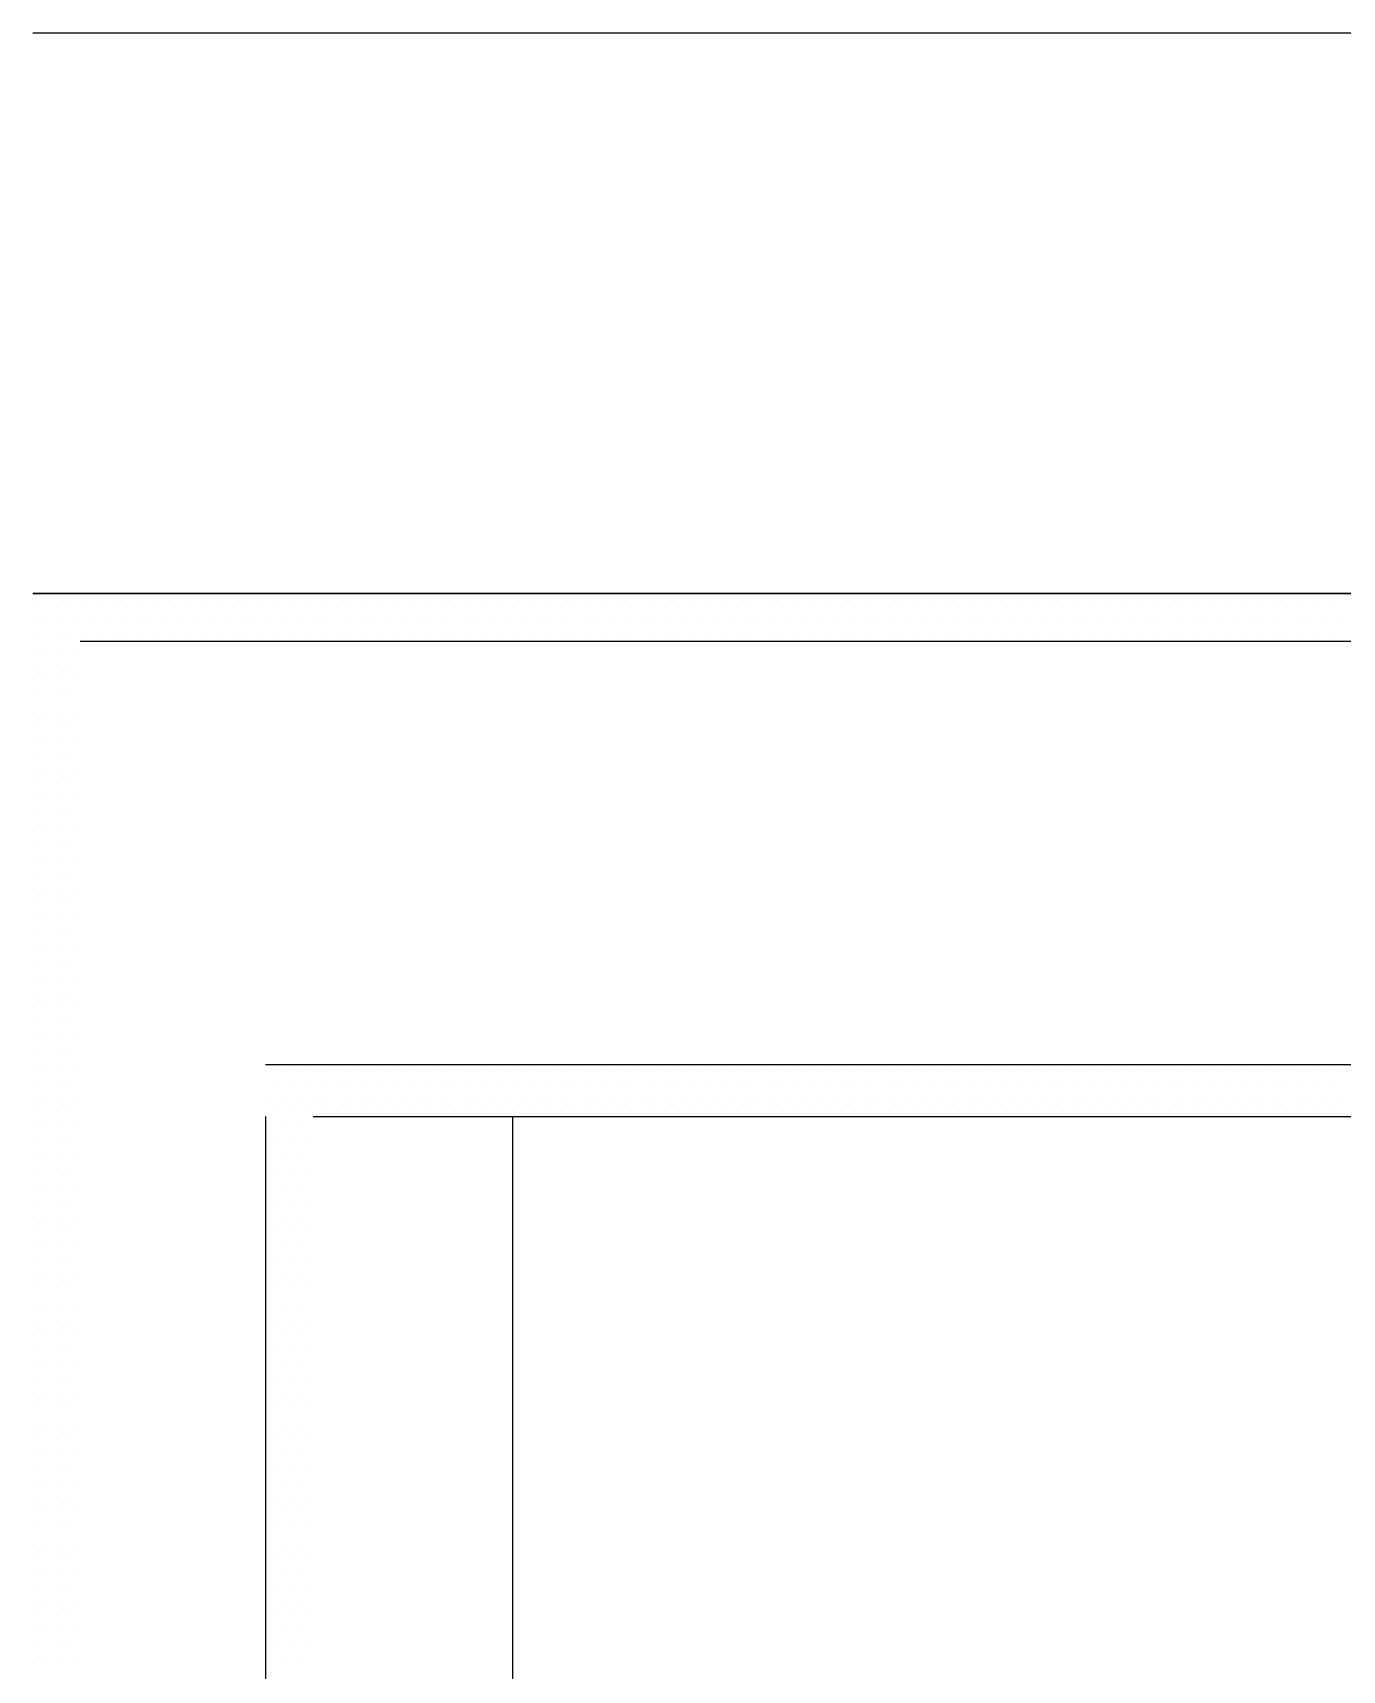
# Model space of a CAD drawing. Header units: metres. Extents: x 17 to 1264, y 17 to 859.
# Drawn here: x 324.43 to 364.1, y 723.38 to 772.99 of the extents above; entities that cross this region are included whole.
import ezdxf

# ---------------------------------------------------------------- set-up
doc = ezdxf.new("R2010")
doc.units = ezdxf.units.M
for name, color, linetype in [('LINES', 7, 'Continuous'), ('POLYLINES', 4, 'Continuous'), ('RECTS', 7, 'Continuous')]:
    doc.layers.add(name, color=color, linetype=linetype)

msp = doc.modelspace()

# ---------------------------------------------------------------- linework, layer by layer
at = {"layer": 'LINES'}
for p, q in [((324.57, 755.57), (324.57, 755.57)), ((325.15, 755.57), (325.15, 755.57)), ((325.58, 755.57), (325.58, 755.57)), ((326.01, 755.57), (326.01, 755.57)), ((326.44, 755.57), (326.44, 755.57)), ((326.87, 755.57), (326.87, 755.57)), ((327.31, 755.57), (327.31, 755.57)), ((327.74, 755.57), (327.74, 755.57)), ((328.17, 755.57), (328.17, 755.57)), ((328.75, 755.57), (328.75, 755.57)), ((329.18, 755.57), (329.18, 755.57)), ((329.61, 755.57), (329.61, 755.57)), ((330.04, 755.57), (330.04, 755.57)), ((330.47, 755.57), (330.47, 755.57)), ((330.91, 755.57), (330.91, 755.57)), ((331.34, 755.57), (331.34, 755.57)), ((331.77, 755.57), (331.77, 755.57)), ((332.35, 755.57), (332.35, 755.57)), ((332.78, 755.57), (332.78, 755.57)), ((333.21, 755.57), (333.21, 755.57)), ((333.64, 755.57), (333.64, 755.57)), ((334.07, 755.57), (334.07, 755.57)), ((334.51, 755.57), (334.51, 755.57)), ((334.94, 755.57), (334.94, 755.57)), ((335.37, 755.57), (335.37, 755.57)), ((335.95, 755.57), (335.95, 755.57)), ((336.38, 755.57), (336.38, 755.57)), ((336.81, 755.57), (336.81, 755.57)), ((337.24, 755.57), (337.24, 755.57)), ((337.67, 755.57), (337.67, 755.57)), ((338.11, 755.57), (338.11, 755.57)), ((338.54, 755.57), (338.54, 755.57)), ((338.97, 755.57), (338.97, 755.57)), ((339.55, 755.57), (339.55, 755.57)), ((339.98, 755.57), (339.98, 755.57)), ((340.41, 755.57), (340.41, 755.57)), ((340.84, 755.57), (340.84, 755.57)), ((341.27, 755.57), (341.27, 755.57)), ((341.71, 755.57), (341.71, 755.57)), ((342.14, 755.57), (342.14, 755.57)), ((342.57, 755.57), (342.57, 755.57)), ((343.15, 755.57), (343.15, 755.57)), ((343.58, 755.57), (343.58, 755.57)), ((344.01, 755.57), (344.01, 755.57)), ((344.44, 755.57), (344.44, 755.57)), ((344.87, 755.57), (344.87, 755.57)), ((345.31, 755.57), (345.31, 755.57)), ((345.74, 755.57), (345.74, 755.57)), ((346.17, 755.57), (346.17, 755.57)), ((346.75, 755.57), (346.75, 755.57)), ((347.18, 755.57), (347.18, 755.57)), ((347.61, 755.57), (347.61, 755.57)), ((348.04, 755.57), (348.04, 755.57)), ((348.47, 755.57), (348.47, 755.57)), ((348.91, 755.57), (348.91, 755.57)), ((349.34, 755.57), (349.34, 755.57)), ((349.77, 755.57), (349.77, 755.57)), ((350.35, 755.57), (350.35, 755.57)), ((350.78, 755.57), (350.78, 755.57)), ((351.21, 755.57), (351.21, 755.57)), ((351.64, 755.57), (351.64, 755.57)), ((352.07, 755.57), (352.07, 755.57)), ((352.51, 755.57), (352.51, 755.57)), ((352.94, 755.57), (352.94, 755.57)), ((353.37, 755.57), (353.37, 755.57)), ((353.95, 755.57), (353.95, 755.57)), ((354.38, 755.57), (354.38, 755.57)), ((354.81, 755.57), (354.81, 755.57)), ((355.24, 755.57), (355.24, 755.57)), ((355.67, 755.57), (355.67, 755.57)), ((356.11, 755.57), (356.11, 755.57)), ((356.54, 755.57), (356.54, 755.57)), ((356.97, 755.57), (356.97, 755.57)), ((357.55, 755.57), (357.55, 755.57)), ((357.98, 755.57), (357.98, 755.57)), ((358.41, 755.57), (358.41, 755.57)), ((358.84, 755.57), (358.84, 755.57)), ((359.27, 755.57), (359.27, 755.57)), ((359.71, 755.57), (359.71, 755.57)), ((360.14, 755.57), (360.14, 755.57)), ((360.57, 755.57), (360.57, 755.57)), ((361.15, 755.57), (361.15, 755.57)), ((361.58, 755.57), (361.58, 755.57)), ((362.01, 755.57), (362.01, 755.57)), ((362.44, 755.57), (362.44, 755.57)), ((362.87, 755.57), (362.87, 755.57)), ((363.31, 755.57), (363.31, 755.57)), ((363.74, 755.57), (363.74, 755.57)), ((324.43, 755.14), (324.43, 755.14)), ((324.86, 755.14), (324.86, 755.14)), ((325.29, 755.14), (325.29, 755.14)), ((325.72, 755.14), (325.72, 755.14)), ((326.15, 755.14), (326.15, 755.14)), ((326.73, 755.14), (326.73, 755.14)), ((327.16, 755.14), (327.16, 755.14)), ((327.59, 755.14), (327.59, 755.14)), ((328.03, 755.14), (328.03, 755.14)), ((328.46, 755.14), (328.46, 755.14)), ((328.89, 755.14), (328.89, 755.14)), ((329.32, 755.14), (329.32, 755.14)), ((329.75, 755.14), (329.75, 755.14)), ((330.33, 755.14), (330.33, 755.14)), ((330.76, 755.14), (330.76, 755.14)), ((331.19, 755.14), (331.19, 755.14)), ((331.63, 755.14), (331.63, 755.14)), ((332.06, 755.14), (332.06, 755.14)), ((332.49, 755.14), (332.49, 755.14)), ((332.92, 755.14), (332.92, 755.14)), ((333.35, 755.14), (333.35, 755.14)), ((333.93, 755.14), (333.93, 755.14)), ((334.36, 755.14), (334.36, 755.14)), ((334.79, 755.14), (334.79, 755.14)), ((335.23, 755.14), (335.23, 755.14)), ((335.66, 755.14), (335.66, 755.14)), ((336.09, 755.14), (336.09, 755.14)), ((336.52, 755.14), (336.52, 755.14)), ((336.95, 755.14), (336.95, 755.14)), ((337.53, 755.14), (337.53, 755.14)), ((337.96, 755.14), (337.96, 755.14)), ((338.39, 755.14), (338.39, 755.14)), ((338.83, 755.14), (338.83, 755.14)), ((339.26, 755.14), (339.26, 755.14)), ((339.69, 755.14), (339.69, 755.14)), ((340.12, 755.14), (340.12, 755.14)), ((340.55, 755.14), (340.55, 755.14)), ((341.13, 755.14), (341.13, 755.14)), ((341.56, 755.14), (341.56, 755.14)), ((341.99, 755.14), (341.99, 755.14)), ((342.43, 755.14), (342.43, 755.14)), ((342.86, 755.14), (342.86, 755.14)), ((343.29, 755.14), (343.29, 755.14)), ((343.72, 755.14), (343.72, 755.14)), ((344.15, 755.14), (344.15, 755.14)), ((344.73, 755.14), (344.73, 755.14)), ((345.16, 755.14), (345.16, 755.14)), ((345.59, 755.14), (345.59, 755.14)), ((346.03, 755.14), (346.03, 755.14)), ((346.46, 755.14), (346.46, 755.14)), ((346.89, 755.14), (346.89, 755.14)), ((347.32, 755.14), (347.32, 755.14)), ((347.75, 755.14), (347.75, 755.14)), ((348.33, 755.14), (348.33, 755.14)), ((348.76, 755.14), (348.76, 755.14)), ((349.19, 755.14), (349.19, 755.14)), ((349.63, 755.14), (349.63, 755.14)), ((350.06, 755.14), (350.06, 755.14)), ((350.49, 755.14), (350.49, 755.14)), ((350.92, 755.14), (350.92, 755.14)), ((351.35, 755.14), (351.35, 755.14)), ((351.93, 755.14), (351.93, 755.14)), ((352.36, 755.14), (352.36, 755.14)), ((352.79, 755.14), (352.79, 755.14)), ((353.23, 755.14), (353.23, 755.14)), ((353.66, 755.14), (353.66, 755.14)), ((354.09, 755.14), (354.09, 755.14)), ((354.52, 755.14), (354.52, 755.14)), ((354.95, 755.14), (354.95, 755.14)), ((355.53, 755.14), (355.53, 755.14)), ((355.96, 755.14), (355.96, 755.14)), ((356.39, 755.14), (356.39, 755.14)), ((356.83, 755.14), (356.83, 755.14)), ((357.26, 755.14), (357.26, 755.14)), ((357.69, 755.14), (357.69, 755.14)), ((358.12, 755.14), (358.12, 755.14)), ((358.55, 755.14), (358.55, 755.14)), ((359.13, 755.14), (359.13, 755.14)), ((359.56, 755.14), (359.56, 755.14)), ((359.99, 755.14), (359.99, 755.14)), ((360.43, 755.14), (360.43, 755.14)), ((360.86, 755.14), (360.86, 755.14)), ((361.29, 755.14), (361.29, 755.14)), ((361.72, 755.14), (361.72, 755.14)), ((362.15, 755.14), (362.15, 755.14)), ((362.73, 755.14), (362.73, 755.14)), ((363.16, 755.14), (363.16, 755.14)), ((363.59, 755.14), (363.59, 755.14)), ((364.03, 755.14), (364.03, 755.14)), ((324.57, 754.7), (324.57, 754.7)), ((325.15, 754.7), (325.15, 754.7)), ((325.58, 754.7), (325.58, 754.7)), ((326.01, 754.7), (326.01, 754.7)), ((326.44, 754.7), (326.44, 754.7)), ((326.87, 754.7), (326.87, 754.7)), ((327.31, 754.7), (327.31, 754.7)), ((327.74, 754.7), (327.74, 754.7)), ((328.17, 754.7), (328.17, 754.7)), ((328.75, 754.7), (328.75, 754.7)), ((329.18, 754.7), (329.18, 754.7)), ((329.61, 754.7), (329.61, 754.7)), ((330.04, 754.7), (330.04, 754.7)), ((330.47, 754.7), (330.47, 754.7)), ((330.91, 754.7), (330.91, 754.7)), ((331.34, 754.7), (331.34, 754.7)), ((331.77, 754.7), (331.77, 754.7)), ((332.35, 754.7), (332.35, 754.7)), ((332.78, 754.7), (332.78, 754.7)), ((333.21, 754.7), (333.21, 754.7)), ((333.64, 754.7), (333.64, 754.7)), ((334.07, 754.7), (334.07, 754.7)), ((334.51, 754.7), (334.51, 754.7)), ((334.94, 754.7), (334.94, 754.7)), ((335.37, 754.7), (335.37, 754.7)), ((335.95, 754.7), (335.95, 754.7)), ((336.38, 754.7), (336.38, 754.7)), ((336.81, 754.7), (336.81, 754.7)), ((337.24, 754.7), (337.24, 754.7)), ((337.67, 754.7), (337.67, 754.7)), ((338.11, 754.7), (338.11, 754.7)), ((338.54, 754.7), (338.54, 754.7)), ((338.97, 754.7), (338.97, 754.7)), ((339.55, 754.7), (339.55, 754.7)), ((339.98, 754.7), (339.98, 754.7)), ((340.41, 754.7), (340.41, 754.7)), ((340.84, 754.7), (340.84, 754.7)), ((341.27, 754.7), (341.27, 754.7)), ((341.71, 754.7), (341.71, 754.7)), ((342.14, 754.7), (342.14, 754.7)), ((342.57, 754.7), (342.57, 754.7)), ((343.15, 754.7), (343.15, 754.7)), ((343.58, 754.7), (343.58, 754.7)), ((344.01, 754.7), (344.01, 754.7)), ((344.44, 754.7), (344.44, 754.7)), ((344.87, 754.7), (344.87, 754.7)), ((345.31, 754.7), (345.31, 754.7)), ((345.74, 754.7), (345.74, 754.7)), ((346.17, 754.7), (346.17, 754.7)), ((346.75, 754.7), (346.75, 754.7)), ((347.18, 754.7), (347.18, 754.7)), ((347.61, 754.7), (347.61, 754.7)), ((348.04, 754.7), (348.04, 754.7)), ((348.47, 754.7), (348.47, 754.7)), ((348.91, 754.7), (348.91, 754.7)), ((349.34, 754.7), (349.34, 754.7)), ((349.77, 754.7), (349.77, 754.7)), ((350.35, 754.7), (350.35, 754.7)), ((350.78, 754.7), (350.78, 754.7)), ((351.21, 754.7), (351.21, 754.7)), ((351.64, 754.7), (351.64, 754.7)), ((352.07, 754.7), (352.07, 754.7)), ((352.51, 754.7), (352.51, 754.7)), ((352.94, 754.7), (352.94, 754.7)), ((353.37, 754.7), (353.37, 754.7)), ((353.95, 754.7), (353.95, 754.7)), ((354.38, 754.7), (354.38, 754.7)), ((354.81, 754.7), (354.81, 754.7)), ((355.24, 754.7), (355.24, 754.7)), ((355.67, 754.7), (355.67, 754.7)), ((356.11, 754.7), (356.11, 754.7)), ((356.54, 754.7), (356.54, 754.7)), ((356.97, 754.7), (356.97, 754.7)), ((357.55, 754.7), (357.55, 754.7)), ((357.98, 754.7), (357.98, 754.7)), ((358.41, 754.7), (358.41, 754.7)), ((358.84, 754.7), (358.84, 754.7)), ((359.27, 754.7), (359.27, 754.7)), ((359.71, 754.7), (359.71, 754.7)), ((360.14, 754.7), (360.14, 754.7)), ((360.57, 754.7), (360.57, 754.7)), ((361.15, 754.7), (361.15, 754.7)), ((361.58, 754.7), (361.58, 754.7)), ((362.01, 754.7), (362.01, 754.7)), ((362.44, 754.7), (362.44, 754.7)), ((362.87, 754.7), (362.87, 754.7)), ((363.31, 754.7), (363.31, 754.7)), ((363.74, 754.7), (363.74, 754.7)), ((324.43, 754.27), (324.43, 754.27)), ((324.86, 754.27), (324.86, 754.27)), ((325.29, 754.27), (325.29, 754.27)), ((325.72, 754.27), (325.72, 754.27)), ((324.57, 753.84), (324.57, 753.84)), ((325.15, 753.84), (325.15, 753.84)), ((325.58, 753.84), (325.58, 753.84)), ((324.43, 753.41), (324.43, 753.41)), ((324.86, 753.41), (324.86, 753.41)), ((325.29, 753.41), (325.29, 753.41)), ((325.72, 753.41), (325.72, 753.41)), ((324.57, 752.98), (324.57, 752.98)), ((325.15, 752.98), (325.15, 752.98)), ((325.58, 752.98), (325.58, 752.98)), ((324.43, 752.4), (324.43, 752.4)), ((324.86, 752.4), (324.86, 752.4)), ((325.29, 752.4), (325.29, 752.4)), ((325.72, 752.4), (325.72, 752.4)), ((324.43, 751.54), (324.43, 751.54)), ((324.57, 751.97), (324.57, 751.97)), ((324.86, 751.54), (324.86, 751.54)), ((325.15, 751.97), (325.15, 751.97)), ((325.29, 751.54), (325.29, 751.54)), ((325.58, 751.97), (325.58, 751.97)), ((325.72, 751.54), (325.72, 751.54)), ((324.57, 751.1), (324.57, 751.1)), ((325.15, 751.1), (325.15, 751.1)), ((325.58, 751.1), (325.58, 751.1)), ((324.43, 750.67), (324.43, 750.67)), ((324.86, 750.67), (324.86, 750.67)), ((325.29, 750.67), (325.29, 750.67)), ((325.72, 750.67), (325.72, 750.67)), ((324.57, 750.24), (324.57, 750.24)), ((325.15, 750.24), (325.15, 750.24)), ((325.58, 750.24), (325.58, 750.24)), ((324.43, 749.81), (324.43, 749.81)), ((324.86, 749.81), (324.86, 749.81)), ((325.29, 749.81), (325.29, 749.81)), ((325.72, 749.81), (325.72, 749.81)), ((324.57, 749.38), (324.57, 749.38)), ((325.15, 749.38), (325.15, 749.38)), ((325.58, 749.38), (325.58, 749.38)), ((324.43, 748.8), (324.43, 748.8)), ((324.86, 748.8), (324.86, 748.8)), ((325.29, 748.8), (325.29, 748.8)), ((325.72, 748.8), (325.72, 748.8)), ((324.57, 748.37), (324.57, 748.37)), ((325.15, 748.37), (325.15, 748.37)), ((325.58, 748.37), (325.58, 748.37)), ((324.43, 747.94), (324.43, 747.94)), ((324.86, 747.94), (324.86, 747.94)), ((325.29, 747.94), (325.29, 747.94)), ((325.72, 747.94), (325.72, 747.94)), ((324.43, 747.07), (324.43, 747.07)), ((324.57, 747.5), (324.57, 747.5)), ((324.86, 747.07), (324.86, 747.07)), ((325.15, 747.5), (325.15, 747.5)), ((325.29, 747.07), (325.29, 747.07)), ((325.58, 747.5), (325.58, 747.5)), ((325.72, 747.07), (325.72, 747.07)), ((324.57, 746.64), (324.57, 746.64)), ((325.15, 746.64), (325.15, 746.64)), ((325.58, 746.64), (325.58, 746.64)), ((324.43, 746.21), (324.43, 746.21)), ((324.86, 746.21), (324.86, 746.21)), ((325.29, 746.21), (325.29, 746.21)), ((325.72, 746.21), (325.72, 746.21)), ((324.57, 745.78), (324.57, 745.78)), ((325.15, 745.78), (325.15, 745.78)), ((325.58, 745.78), (325.58, 745.78)), ((324.43, 745.2), (324.43, 745.2)), ((324.86, 745.2), (324.86, 745.2)), ((325.29, 745.2), (325.29, 745.2)), ((325.72, 745.2), (325.72, 745.2)), ((324.57, 744.77), (324.57, 744.77)), ((325.15, 744.77), (325.15, 744.77)), ((325.58, 744.77), (325.58, 744.77)), ((324.43, 744.34), (324.43, 744.34)), ((324.86, 744.34), (324.86, 744.34)), ((325.29, 744.34), (325.29, 744.34)), ((325.72, 744.34), (325.72, 744.34)), ((324.57, 743.9), (324.57, 743.9)), ((325.15, 743.9), (325.15, 743.9)), ((325.58, 743.9), (325.58, 743.9)), ((324.43, 743.47), (324.43, 743.47)), ((324.86, 743.47), (324.86, 743.47)), ((325.29, 743.47), (325.29, 743.47)), ((325.72, 743.47), (325.72, 743.47)), ((324.43, 742.61), (324.43, 742.61)), ((324.57, 743.04), (324.57, 743.04)), ((324.86, 742.61), (324.86, 742.61)), ((325.15, 743.04), (325.15, 743.04)), ((325.29, 742.61), (325.29, 742.61)), ((325.58, 743.04), (325.58, 743.04)), ((325.72, 742.61), (325.72, 742.61)), ((324.57, 742.18), (324.57, 742.18)), ((325.15, 742.18), (325.15, 742.18)), ((325.58, 742.18), (325.58, 742.18)), ((324.43, 741.6), (324.43, 741.6)), ((324.86, 741.6), (324.86, 741.6)), ((325.29, 741.6), (325.29, 741.6)), ((325.72, 741.6), (325.72, 741.6)), ((331.63, 741.6), (331.63, 741.6)), ((332.06, 741.6), (332.06, 741.6)), ((332.49, 741.6), (332.49, 741.6)), ((332.92, 741.6), (332.92, 741.6)), ((333.35, 741.6), (333.35, 741.6)), ((333.93, 741.6), (333.93, 741.6)), ((334.36, 741.6), (334.36, 741.6)), ((334.79, 741.6), (334.79, 741.6)), ((335.23, 741.6), (335.23, 741.6)), ((335.66, 741.6), (335.66, 741.6)), ((336.09, 741.6), (336.09, 741.6)), ((336.52, 741.6), (336.52, 741.6)), ((336.95, 741.6), (336.95, 741.6)), ((337.53, 741.6), (337.53, 741.6)), ((337.96, 741.6), (337.96, 741.6)), ((338.39, 741.6), (338.39, 741.6)), ((338.83, 741.6), (338.83, 741.6)), ((339.26, 741.6), (339.26, 741.6)), ((339.69, 741.6), (339.69, 741.6)), ((340.12, 741.6), (340.12, 741.6)), ((340.55, 741.6), (340.55, 741.6)), ((341.13, 741.6), (341.13, 741.6)), ((341.56, 741.6), (341.56, 741.6)), ((341.99, 741.6), (341.99, 741.6)), ((342.43, 741.6), (342.43, 741.6)), ((342.86, 741.6), (342.86, 741.6)), ((343.29, 741.6), (343.29, 741.6)), ((343.72, 741.6), (343.72, 741.6)), ((344.15, 741.6), (344.15, 741.6)), ((344.73, 741.6), (344.73, 741.6)), ((345.16, 741.6), (345.16, 741.6)), ((345.59, 741.6), (345.59, 741.6)), ((346.03, 741.6), (346.03, 741.6)), ((346.46, 741.6), (346.46, 741.6)), ((346.89, 741.6), (346.89, 741.6)), ((347.32, 741.6), (347.32, 741.6)), ((347.75, 741.6), (347.75, 741.6)), ((348.33, 741.6), (348.33, 741.6)), ((348.76, 741.6), (348.76, 741.6)), ((349.19, 741.6), (349.19, 741.6)), ((349.63, 741.6), (349.63, 741.6)), ((350.06, 741.6), (350.06, 741.6)), ((350.49, 741.6), (350.49, 741.6)), ((350.92, 741.6), (350.92, 741.6)), ((351.35, 741.6), (351.35, 741.6)), ((351.93, 741.6), (351.93, 741.6)), ((352.36, 741.6), (352.36, 741.6)), ((352.79, 741.6), (352.79, 741.6)), ((353.23, 741.6), (353.23, 741.6)), ((353.66, 741.6), (353.66, 741.6)), ((354.09, 741.6), (354.09, 741.6)), ((354.52, 741.6), (354.52, 741.6)), ((354.95, 741.6), (354.95, 741.6)), ((355.53, 741.6), (355.53, 741.6)), ((355.96, 741.6), (355.96, 741.6)), ((356.39, 741.6), (356.39, 741.6)), ((356.83, 741.6), (356.83, 741.6)), ((357.26, 741.6), (357.26, 741.6)), ((357.69, 741.6), (357.69, 741.6)), ((358.12, 741.6), (358.12, 741.6)), ((358.55, 741.6), (358.55, 741.6)), ((359.13, 741.6), (359.13, 741.6)), ((359.56, 741.6), (359.56, 741.6)), ((359.99, 741.6), (359.99, 741.6)), ((360.43, 741.6), (360.43, 741.6)), ((360.86, 741.6), (360.86, 741.6)), ((361.29, 741.6), (361.29, 741.6)), ((361.72, 741.6), (361.72, 741.6)), ((362.15, 741.6), (362.15, 741.6)), ((362.73, 741.6), (362.73, 741.6)), ((363.16, 741.6), (363.16, 741.6)), ((363.59, 741.6), (363.59, 741.6)), ((364.03, 741.6), (364.03, 741.6)), ((324.57, 741.17), (324.57, 741.17)), ((325.15, 741.17), (325.15, 741.17)), ((325.58, 741.17), (325.58, 741.17)), ((331.77, 741.17), (331.77, 741.17)), ((332.35, 741.17), (332.35, 741.17)), ((332.78, 741.17), (332.78, 741.17)), ((333.21, 741.17), (333.21, 741.17)), ((333.64, 741.17), (333.64, 741.17)), ((334.07, 741.17), (334.07, 741.17)), ((334.51, 741.17), (334.51, 741.17)), ((334.94, 741.17), (334.94, 741.17)), ((335.37, 741.17), (335.37, 741.17)), ((335.95, 741.17), (335.95, 741.17)), ((336.38, 741.17), (336.38, 741.17)), ((336.81, 741.17), (336.81, 741.17)), ((337.24, 741.17), (337.24, 741.17)), ((337.67, 741.17), (337.67, 741.17)), ((338.11, 741.17), (338.11, 741.17)), ((338.54, 741.17), (338.54, 741.17)), ((338.97, 741.17), (338.97, 741.17)), ((339.55, 741.17), (339.55, 741.17)), ((339.98, 741.17), (339.98, 741.17)), ((340.41, 741.17), (340.41, 741.17)), ((340.84, 741.17), (340.84, 741.17)), ((341.27, 741.17), (341.27, 741.17)), ((341.71, 741.17), (341.71, 741.17)), ((342.14, 741.17), (342.14, 741.17)), ((342.57, 741.17), (342.57, 741.17)), ((343.15, 741.17), (343.15, 741.17)), ((343.58, 741.17), (343.58, 741.17)), ((344.01, 741.17), (344.01, 741.17)), ((344.44, 741.17), (344.44, 741.17)), ((344.87, 741.17), (344.87, 741.17)), ((345.31, 741.17), (345.31, 741.17)), ((345.74, 741.17), (345.74, 741.17)), ((346.17, 741.17), (346.17, 741.17)), ((346.75, 741.17), (346.75, 741.17)), ((347.18, 741.17), (347.18, 741.17)), ((347.61, 741.17), (347.61, 741.17)), ((348.04, 741.17), (348.04, 741.17)), ((348.47, 741.17), (348.47, 741.17)), ((348.91, 741.17), (348.91, 741.17)), ((349.34, 741.17), (349.34, 741.17)), ((349.77, 741.17), (349.77, 741.17)), ((350.35, 741.17), (350.35, 741.17)), ((350.78, 741.17), (350.78, 741.17)), ((351.21, 741.17), (351.21, 741.17)), ((351.64, 741.17), (351.64, 741.17)), ((352.07, 741.17), (352.07, 741.17)), ((352.51, 741.17), (352.51, 741.17)), ((352.94, 741.17), (352.94, 741.17)), ((353.37, 741.17), (353.37, 741.17)), ((353.95, 741.17), (353.95, 741.17)), ((354.38, 741.17), (354.38, 741.17)), ((354.81, 741.17), (354.81, 741.17)), ((355.24, 741.17), (355.24, 741.17)), ((355.67, 741.17), (355.67, 741.17)), ((356.11, 741.17), (356.11, 741.17)), ((356.54, 741.17), (356.54, 741.17)), ((356.97, 741.17), (356.97, 741.17)), ((357.55, 741.17), (357.55, 741.17)), ((357.98, 741.17), (357.98, 741.17)), ((358.41, 741.17), (358.41, 741.17)), ((358.84, 741.17), (358.84, 741.17)), ((359.27, 741.17), (359.27, 741.17)), ((359.71, 741.17), (359.71, 741.17)), ((360.14, 741.17), (360.14, 741.17)), ((360.57, 741.17), (360.57, 741.17)), ((361.15, 741.17), (361.15, 741.17)), ((361.58, 741.17), (361.58, 741.17)), ((362.01, 741.17), (362.01, 741.17)), ((362.44, 741.17), (362.44, 741.17)), ((362.87, 741.17), (362.87, 741.17)), ((363.31, 741.17), (363.31, 741.17)), ((363.74, 741.17), (363.74, 741.17)), ((324.43, 740.74), (324.43, 740.74)), ((324.86, 740.74), (324.86, 740.74)), ((325.29, 740.74), (325.29, 740.74)), ((325.72, 740.74), (325.72, 740.74)), ((331.63, 740.74), (331.63, 740.74)), ((332.06, 740.74), (332.06, 740.74)), ((332.49, 740.74), (332.49, 740.74)), ((332.92, 740.74), (332.92, 740.74)), ((333.35, 740.74), (333.35, 740.74)), ((333.93, 740.74), (333.93, 740.74)), ((334.36, 740.74), (334.36, 740.74)), ((334.79, 740.74), (334.79, 740.74)), ((335.23, 740.74), (335.23, 740.74)), ((335.66, 740.74), (335.66, 740.74)), ((336.09, 740.74), (336.09, 740.74)), ((336.52, 740.74), (336.52, 740.74)), ((336.95, 740.74), (336.95, 740.74)), ((337.53, 740.74), (337.53, 740.74)), ((337.96, 740.74), (337.96, 740.74)), ((338.39, 740.74), (338.39, 740.74)), ((338.83, 740.74), (338.83, 740.74)), ((339.26, 740.74), (339.26, 740.74)), ((339.69, 740.74), (339.69, 740.74)), ((340.12, 740.74), (340.12, 740.74)), ((340.55, 740.74), (340.55, 740.74)), ((341.13, 740.74), (341.13, 740.74)), ((341.56, 740.74), (341.56, 740.74)), ((341.99, 740.74), (341.99, 740.74)), ((342.43, 740.74), (342.43, 740.74)), ((342.86, 740.74), (342.86, 740.74)), ((343.29, 740.74), (343.29, 740.74)), ((343.72, 740.74), (343.72, 740.74)), ((344.15, 740.74), (344.15, 740.74)), ((344.73, 740.74), (344.73, 740.74)), ((345.16, 740.74), (345.16, 740.74)), ((345.59, 740.74), (345.59, 740.74)), ((346.03, 740.74), (346.03, 740.74)), ((346.46, 740.74), (346.46, 740.74)), ((346.89, 740.74), (346.89, 740.74)), ((347.32, 740.74), (347.32, 740.74)), ((347.75, 740.74), (347.75, 740.74)), ((348.33, 740.74), (348.33, 740.74)), ((348.76, 740.74), (348.76, 740.74)), ((349.19, 740.74), (349.19, 740.74)), ((349.63, 740.74), (349.63, 740.74)), ((350.06, 740.74), (350.06, 740.74)), ((350.49, 740.74), (350.49, 740.74)), ((350.92, 740.74), (350.92, 740.74)), ((351.35, 740.74), (351.35, 740.74)), ((351.93, 740.74), (351.93, 740.74)), ((352.36, 740.74), (352.36, 740.74)), ((352.79, 740.74), (352.79, 740.74)), ((353.23, 740.74), (353.23, 740.74)), ((353.66, 740.74), (353.66, 740.74)), ((354.09, 740.74), (354.09, 740.74)), ((354.52, 740.74), (354.52, 740.74)), ((354.95, 740.74), (354.95, 740.74)), ((355.53, 740.74), (355.53, 740.74)), ((355.96, 740.74), (355.96, 740.74)), ((356.39, 740.74), (356.39, 740.74)), ((356.83, 740.74), (356.83, 740.74)), ((357.26, 740.74), (357.26, 740.74)), ((357.69, 740.74), (357.69, 740.74)), ((358.12, 740.74), (358.12, 740.74)), ((358.55, 740.74), (358.55, 740.74)), ((359.13, 740.74), (359.13, 740.74)), ((359.56, 740.74), (359.56, 740.74)), ((359.99, 740.74), (359.99, 740.74)), ((360.43, 740.74), (360.43, 740.74)), ((360.86, 740.74), (360.86, 740.74)), ((361.29, 740.74), (361.29, 740.74)), ((361.72, 740.74), (361.72, 740.74)), ((362.15, 740.74), (362.15, 740.74)), ((362.73, 740.74), (362.73, 740.74)), ((363.16, 740.74), (363.16, 740.74)), ((363.59, 740.74), (363.59, 740.74)), ((364.03, 740.74), (364.03, 740.74)), ((324.57, 740.3), (324.57, 740.3)), ((325.15, 740.3), (325.15, 740.3)), ((325.58, 740.3), (325.58, 740.3)), ((331.77, 740.3), (331.77, 740.3)), ((332.35, 740.3), (332.35, 740.3)), ((332.78, 740.3), (332.78, 740.3)), ((332.92, 740.16), (479.66, 740.16)), ((333.21, 740.3), (333.21, 740.3)), ((333.64, 740.3), (333.64, 740.3)), ((334.07, 740.3), (334.07, 740.3)), ((334.51, 740.3), (334.51, 740.3)), ((334.94, 740.3), (334.94, 740.3)), ((335.37, 740.3), (335.37, 740.3)), ((335.95, 740.3), (335.95, 740.3)), ((336.38, 740.3), (336.38, 740.3)), ((336.81, 740.3), (336.81, 740.3)), ((337.24, 740.3), (337.24, 740.3)), ((337.67, 740.3), (337.67, 740.3)), ((338.11, 740.3), (338.11, 740.3)), ((338.54, 740.3), (338.54, 740.3)), ((338.97, 740.3), (338.97, 740.3)), ((338.97, 144.86), (338.97, 740.16)), ((339.55, 740.3), (339.55, 740.3)), ((339.98, 740.3), (339.98, 740.3)), ((340.41, 740.3), (340.41, 740.3)), ((340.84, 740.3), (340.84, 740.3)), ((341.27, 740.3), (341.27, 740.3)), ((341.71, 740.3), (341.71, 740.3)), ((342.14, 740.3), (342.14, 740.3)), ((342.57, 740.3), (342.57, 740.3)), ((343.15, 740.3), (343.15, 740.3)), ((343.58, 740.3), (343.58, 740.3)), ((344.01, 740.3), (344.01, 740.3)), ((344.44, 740.3), (344.44, 740.3)), ((344.87, 740.3), (344.87, 740.3)), ((345.31, 740.3), (345.31, 740.3)), ((345.74, 740.3), (345.74, 740.3)), ((346.17, 740.3), (346.17, 740.3)), ((346.75, 740.3), (346.75, 740.3)), ((347.18, 740.3), (347.18, 740.3)), ((347.61, 740.3), (347.61, 740.3)), ((348.04, 740.3), (348.04, 740.3)), ((348.47, 740.3), (348.47, 740.3)), ((348.91, 740.3), (348.91, 740.3)), ((349.34, 740.3), (349.34, 740.3)), ((349.77, 740.3), (349.77, 740.3)), ((350.35, 740.3), (350.35, 740.3)), ((350.78, 740.3), (350.78, 740.3)), ((351.21, 740.3), (351.21, 740.3)), ((351.64, 740.3), (351.64, 740.3)), ((352.07, 740.3), (352.07, 740.3)), ((352.51, 740.3), (352.51, 740.3)), ((352.94, 740.3), (352.94, 740.3)), ((353.37, 740.3), (353.37, 740.3)), ((353.95, 740.3), (353.95, 740.3)), ((354.38, 740.3), (354.38, 740.3)), ((354.81, 740.3), (354.81, 740.3)), ((355.24, 740.3), (355.24, 740.3)), ((355.67, 740.3), (355.67, 740.3)), ((356.11, 740.3), (356.11, 740.3)), ((356.54, 740.3), (356.54, 740.3)), ((356.97, 740.3), (356.97, 740.3)), ((357.55, 740.3), (357.55, 740.3)), ((357.98, 740.3), (357.98, 740.3)), ((358.41, 740.3), (358.41, 740.3)), ((358.84, 740.3), (358.84, 740.3)), ((359.27, 740.3), (359.27, 740.3)), ((359.71, 740.3), (359.71, 740.3)), ((360.14, 740.3), (360.14, 740.3)), ((360.57, 740.3), (360.57, 740.3)), ((361.15, 740.3), (361.15, 740.3)), ((361.58, 740.3), (361.58, 740.3)), ((362.01, 740.3), (362.01, 740.3)), ((362.44, 740.3), (362.44, 740.3)), ((362.87, 740.3), (362.87, 740.3)), ((363.31, 740.3), (363.31, 740.3)), ((363.74, 740.3), (363.74, 740.3)), ((324.43, 739.87), (324.43, 739.87)), ((324.86, 739.87), (324.86, 739.87)), ((325.29, 739.87), (325.29, 739.87)), ((325.72, 739.87), (325.72, 739.87)), ((331.63, 739.87), (331.63, 739.87)), ((332.06, 739.87), (332.06, 739.87)), ((332.49, 739.87), (332.49, 739.87)), ((324.57, 739.44), (324.57, 739.44)), ((325.15, 739.44), (325.15, 739.44)), ((325.58, 739.44), (325.58, 739.44)), ((331.77, 739.44), (331.77, 739.44)), ((332.35, 739.44), (332.35, 739.44)), ((332.78, 739.44), (332.78, 739.44)), ((324.43, 739.01), (324.43, 739.01)), ((324.86, 739.01), (324.86, 739.01)), ((325.29, 739.01), (325.29, 739.01)), ((325.72, 739.01), (325.72, 739.01)), ((331.63, 739.01), (331.63, 739.01)), ((332.06, 739.01), (332.06, 739.01)), ((332.49, 739.01), (332.49, 739.01)), ((324.57, 738.58), (324.57, 738.58)), ((325.15, 738.58), (325.15, 738.58)), ((325.58, 738.58), (325.58, 738.58)), ((331.77, 738.58), (331.77, 738.58)), ((332.35, 738.58), (332.35, 738.58)), ((332.78, 738.58), (332.78, 738.58)), ((324.43, 738), (324.43, 738)), ((324.86, 738), (324.86, 738)), ((325.29, 738), (325.29, 738)), ((325.72, 738), (325.72, 738)), ((331.63, 738), (331.63, 738)), ((332.06, 738), (332.06, 738)), ((332.49, 738), (332.49, 738)), ((324.43, 737.14), (324.43, 737.14)), ((324.57, 737.57), (324.57, 737.57)), ((324.86, 737.14), (324.86, 737.14)), ((325.15, 737.57), (325.15, 737.57)), ((325.29, 737.14), (325.29, 737.14)), ((325.58, 737.57), (325.58, 737.57)), ((325.72, 737.14), (325.72, 737.14)), ((331.63, 737.14), (331.63, 737.14)), ((331.77, 737.57), (331.77, 737.57)), ((332.06, 737.14), (332.06, 737.14)), ((332.35, 737.57), (332.35, 737.57)), ((332.49, 737.14), (332.49, 737.14)), ((332.78, 737.57), (332.78, 737.57)), ((324.57, 736.7), (324.57, 736.7)), ((325.15, 736.7), (325.15, 736.7)), ((325.58, 736.7), (325.58, 736.7)), ((331.77, 736.7), (331.77, 736.7)), ((332.35, 736.7), (332.35, 736.7)), ((332.78, 736.7), (332.78, 736.7)), ((324.43, 736.27), (324.43, 736.27)), ((324.86, 736.27), (324.86, 736.27)), ((325.29, 736.27), (325.29, 736.27)), ((325.72, 736.27), (325.72, 736.27)), ((331.63, 736.27), (331.63, 736.27)), ((332.06, 736.27), (332.06, 736.27)), ((332.49, 736.27), (332.49, 736.27)), ((324.57, 735.84), (324.57, 735.84)), ((325.15, 735.84), (325.15, 735.84)), ((325.58, 735.84), (325.58, 735.84)), ((331.77, 735.84), (331.77, 735.84)), ((332.35, 735.84), (332.35, 735.84)), ((332.78, 735.84), (332.78, 735.84)), ((324.43, 735.41), (324.43, 735.41)), ((324.86, 735.41), (324.86, 735.41)), ((325.29, 735.41), (325.29, 735.41)), ((325.72, 735.41), (325.72, 735.41)), ((331.63, 735.41), (331.63, 735.41)), ((332.06, 735.41), (332.06, 735.41)), ((332.49, 735.41), (332.49, 735.41)), ((324.57, 734.98), (324.57, 734.98)), ((325.15, 734.98), (325.15, 734.98)), ((325.58, 734.98), (325.58, 734.98)), ((331.77, 734.98), (331.77, 734.98)), ((332.35, 734.98), (332.35, 734.98)), ((332.78, 734.98), (332.78, 734.98)), ((324.43, 734.4), (324.43, 734.4)), ((324.86, 734.4), (324.86, 734.4)), ((325.29, 734.4), (325.29, 734.4)), ((325.72, 734.4), (325.72, 734.4)), ((331.63, 734.4), (331.63, 734.4)), ((332.06, 734.4), (332.06, 734.4)), ((332.49, 734.4), (332.49, 734.4)), ((324.57, 733.97), (324.57, 733.97)), ((325.15, 733.97), (325.15, 733.97)), ((325.58, 733.97), (325.58, 733.97)), ((331.77, 733.97), (331.77, 733.97)), ((332.35, 733.97), (332.35, 733.97)), ((332.78, 733.97), (332.78, 733.97)), ((324.43, 733.54), (324.43, 733.54)), ((324.86, 733.54), (324.86, 733.54)), ((325.29, 733.54), (325.29, 733.54)), ((325.72, 733.54), (325.72, 733.54)), ((331.63, 733.54), (331.63, 733.54)), ((332.06, 733.54), (332.06, 733.54)), ((332.49, 733.54), (332.49, 733.54)), ((324.43, 732.67), (324.43, 732.67)), ((324.57, 733.1), (324.57, 733.1)), ((324.86, 732.67), (324.86, 732.67)), ((325.15, 733.1), (325.15, 733.1)), ((325.29, 732.67), (325.29, 732.67)), ((325.58, 733.1), (325.58, 733.1)), ((325.72, 732.67), (325.72, 732.67)), ((331.63, 732.67), (331.63, 732.67)), ((331.77, 733.1), (331.77, 733.1)), ((332.06, 732.67), (332.06, 732.67)), ((332.35, 733.1), (332.35, 733.1)), ((332.49, 732.67), (332.49, 732.67)), ((332.78, 733.1), (332.78, 733.1)), ((324.57, 732.24), (324.57, 732.24)), ((325.15, 732.24), (325.15, 732.24)), ((325.58, 732.24), (325.58, 732.24)), ((331.77, 732.24), (331.77, 732.24)), ((332.35, 732.24), (332.35, 732.24)), ((332.78, 732.24), (332.78, 732.24)), ((324.43, 731.81), (324.43, 731.81)), ((324.86, 731.81), (324.86, 731.81)), ((325.29, 731.81), (325.29, 731.81)), ((325.72, 731.81), (325.72, 731.81)), ((331.63, 731.81), (331.63, 731.81)), ((332.06, 731.81), (332.06, 731.81)), ((332.49, 731.81), (332.49, 731.81)), ((324.57, 731.38), (324.57, 731.38)), ((325.15, 731.38), (325.15, 731.38)), ((325.58, 731.38), (325.58, 731.38)), ((331.77, 731.38), (331.77, 731.38)), ((332.35, 731.38), (332.35, 731.38)), ((332.78, 731.38), (332.78, 731.38)), ((324.43, 730.8), (324.43, 730.8)), ((324.86, 730.8), (324.86, 730.8)), ((325.29, 730.8), (325.29, 730.8)), ((325.72, 730.8), (325.72, 730.8)), ((331.63, 730.8), (331.63, 730.8)), ((332.06, 730.8), (332.06, 730.8)), ((332.49, 730.8), (332.49, 730.8)), ((324.57, 730.37), (324.57, 730.37)), ((325.15, 730.37), (325.15, 730.37)), ((325.58, 730.37), (325.58, 730.37)), ((331.77, 730.37), (331.77, 730.37)), ((332.35, 730.37), (332.35, 730.37)), ((332.78, 730.37), (332.78, 730.37)), ((324.43, 729.94), (324.43, 729.94)), ((324.86, 729.94), (324.86, 729.94)), ((325.29, 729.94), (325.29, 729.94)), ((325.72, 729.94), (325.72, 729.94)), ((331.63, 729.94), (331.63, 729.94)), ((332.06, 729.94), (332.06, 729.94)), ((332.49, 729.94), (332.49, 729.94)), ((324.57, 729.5), (324.57, 729.5)), ((325.15, 729.5), (325.15, 729.5)), ((325.58, 729.5), (325.58, 729.5)), ((331.77, 729.5), (331.77, 729.5)), ((332.35, 729.5), (332.35, 729.5)), ((332.78, 729.5), (332.78, 729.5)), ((324.43, 729.07), (324.43, 729.07)), ((324.86, 729.07), (324.86, 729.07)), ((325.29, 729.07), (325.29, 729.07)), ((325.72, 729.07), (325.72, 729.07)), ((331.63, 729.07), (331.63, 729.07)), ((332.06, 729.07), (332.06, 729.07)), ((332.49, 729.07), (332.49, 729.07)), ((324.43, 728.21), (324.43, 728.21)), ((324.57, 728.64), (324.57, 728.64)), ((324.86, 728.21), (324.86, 728.21)), ((325.15, 728.64), (325.15, 728.64)), ((325.29, 728.21), (325.29, 728.21)), ((325.58, 728.64), (325.58, 728.64)), ((325.72, 728.21), (325.72, 728.21)), ((331.63, 728.21), (331.63, 728.21)), ((331.77, 728.64), (331.77, 728.64)), ((332.06, 728.21), (332.06, 728.21)), ((332.35, 728.64), (332.35, 728.64)), ((332.49, 728.21), (332.49, 728.21)), ((332.78, 728.64), (332.78, 728.64)), ((324.57, 727.78), (324.57, 727.78)), ((325.15, 727.78), (325.15, 727.78)), ((325.58, 727.78), (325.58, 727.78)), ((331.77, 727.78), (331.77, 727.78)), ((332.35, 727.78), (332.35, 727.78)), ((332.78, 727.78), (332.78, 727.78)), ((324.43, 727.2), (324.43, 727.2)), ((324.57, 726.77), (324.57, 726.77)), ((324.86, 727.2), (324.86, 727.2)), ((325.15, 726.77), (325.15, 726.77)), ((325.29, 727.2), (325.29, 727.2)), ((325.58, 726.77), (325.58, 726.77)), ((325.72, 727.2), (325.72, 727.2)), ((331.63, 727.2), (331.63, 727.2)), ((331.77, 726.77), (331.77, 726.77)), ((332.06, 727.2), (332.06, 727.2)), ((332.35, 726.77), (332.35, 726.77)), ((332.49, 727.2), (332.49, 727.2)), ((332.78, 726.77), (332.78, 726.77)), ((324.43, 726.34), (324.43, 726.34)), ((324.86, 726.34), (324.86, 726.34)), ((325.29, 726.34), (325.29, 726.34)), ((325.72, 726.34), (325.72, 726.34)), ((331.63, 726.34), (331.63, 726.34)), ((332.06, 726.34), (332.06, 726.34)), ((332.49, 726.34), (332.49, 726.34)), ((324.57, 725.9), (324.57, 725.9)), ((325.15, 725.9), (325.15, 725.9)), ((325.58, 725.9), (325.58, 725.9)), ((331.77, 725.9), (331.77, 725.9)), ((332.35, 725.9), (332.35, 725.9)), ((332.78, 725.9), (332.78, 725.9)), ((324.43, 725.47), (324.43, 725.47)), ((324.86, 725.47), (324.86, 725.47)), ((325.29, 725.47), (325.29, 725.47)), ((325.72, 725.47), (325.72, 725.47)), ((331.63, 725.47), (331.63, 725.47)), ((332.06, 725.47), (332.06, 725.47)), ((332.49, 725.47), (332.49, 725.47)), ((324.57, 725.04), (324.57, 725.04)), ((325.15, 725.04), (325.15, 725.04)), ((325.58, 725.04), (325.58, 725.04)), ((331.77, 725.04), (331.77, 725.04)), ((332.35, 725.04), (332.35, 725.04)), ((332.78, 725.04), (332.78, 725.04)), ((324.43, 724.61), (324.43, 724.61)), ((324.86, 724.61), (324.86, 724.61)), ((325.29, 724.61), (325.29, 724.61)), ((325.72, 724.61), (325.72, 724.61)), ((331.63, 724.61), (331.63, 724.61)), ((332.06, 724.61), (332.06, 724.61)), ((332.49, 724.61), (332.49, 724.61)), ((324.57, 724.18), (324.57, 724.18)), ((325.15, 724.18), (325.15, 724.18)), ((325.58, 724.18), (325.58, 724.18)), ((331.77, 724.18), (331.77, 724.18)), ((332.35, 724.18), (332.35, 724.18)), ((332.78, 724.18), (332.78, 724.18)), ((324.43, 723.6), (324.43, 723.6)), ((324.86, 723.6), (324.86, 723.6)), ((325.29, 723.6), (325.29, 723.6)), ((325.72, 723.6), (325.72, 723.6)), ((331.63, 723.6), (331.63, 723.6)), ((332.06, 723.6), (332.06, 723.6)), ((332.49, 723.6), (332.49, 723.6))]:
    msp.add_line(p, q, dxfattribs=at)
at = {"layer": 'POLYLINES'}
msp.add_lwpolyline([(331.48, 740.16), (331.48, 598.18), (331.48, 144.86)], dxfattribs=at)
at = {"layer": 'RECTS'}
for points in [[(324.43, 772.99), (494.49, 772.99), (494.49, 756), (324.43, 756)], [(324.43, 756), (494.49, 756), (494.49, 132.34), (324.43, 132.34)], [(325.87, 754.56), (493.05, 754.56), (493.05, 133.78), (325.87, 133.78)], [(331.48, 741.74), (487.43, 741.74), (487.43, 143.42), (331.48, 143.42)], [(332.92, 740.16), (485.99, 740.16), (485.99, 144.86), (332.92, 144.86)]]:
    msp.add_lwpolyline(points, dxfattribs=at)

doc.saveas('drawing.dxf')
